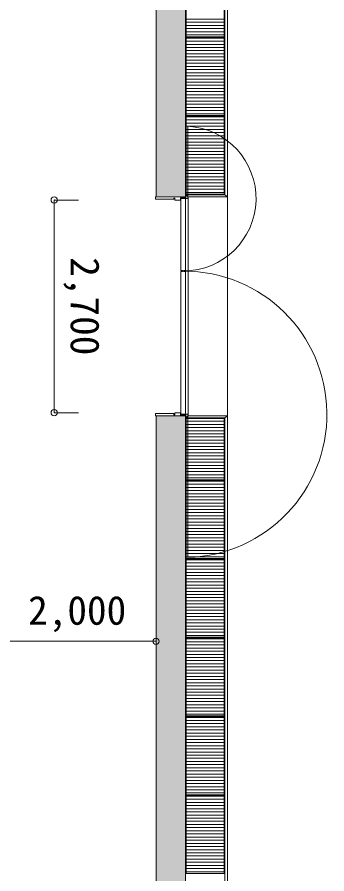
# Model space of a CAD drawing. Units: millimetres, scale not verified. Extents: x -61855 to 52913, y -114842 to -21833.
# Drawn here: x -47706 to -43771, y -83465 to -72588 of the extents above; entities that cross this region are included whole.
import ezdxf
from ezdxf.enums import TextEntityAlignment as Align

# ---------------------------------------------------------------- set-up
doc = ezdxf.new("R2010")
doc.units = ezdxf.units.MM
doc.header["$LTSCALE"] = 200
doc.header["$PDMODE"] = 32
doc.header["$PDSIZE"] = 80
for name, color, linetype, lineweight in [('0-1_躯体', 7, 'Continuous', 9), ('0-2_建具', 7, 'Continuous', 9), ('0-3_仕上', 4, 'Continuous', 5), ('0-6_寸法', 4, 'Continuous', 5)]:
    doc.layers.add(name, color=color, linetype=linetype, lineweight=lineweight)
doc.styles.add('ＭＳ ゴシック', font='')
doc.styles.get('ＭＳ ゴシック').set_extended_font_data('MS Gothic')

msp = doc.modelspace()

# ---------------------------------------------------------------- linework, layer by layer
at = {"layer": '0-1_躯体'}
for p, q in [((-45941.8, -64178.5), (-45941.8, -74870)), ((-45566.8, -64178.5), (-45566.8, -74855.2)), ((-45031.8, -77783.5), (-45031.8, -64178.5)), ((-45066.8, -64203.5), (-45066.8, -74845)), ((-45566.8, -74845), (-45566.8, -74860)), ((-45566.8, -74845), (-45066.8, -74845)), ((-45566.8, -74845), (-45531.8, -74870.5)), ((-45561.8, -74860), (-45566.8, -74860)), ((-45561.8, -74882.5), (-45566.8, -74880)), ((-45566.8, -74880), (-45566.8, -77640)), ((-45561.8, -74860), (-45561.8, -74882.5)), ((-45031.8, -74870), (-45531.8, -74870)), ((-45031.8, -74870), (-45066.8, -74845)), ((-45941.8, -77650), (-45941.8, -86495)), ((-45941.8, -77650), (-45566.8, -77650)), ((-45561.8, -77637.5), (-45566.8, -77640)), ((-45566.8, -77650), (-45566.8, -86495)), ((-45531.8, -77650), (-45566.8, -77675)), ((-45561.8, -77660), (-45566.8, -77660)), ((-45561.8, -77660), (-45561.8, -77637.5)), ((-45531.8, -77650), (-45031.8, -77650)), ((-45031.8, -77650), (-45066.8, -77675)), ((-45031.8, -88839.5), (-45031.8, -77650)), ((-45066.8, -77675), (-45566.8, -77675)), ((-45066.8, -77675), (-45066.8, -86470))]:
    msp.add_line(p, q, dxfattribs=at)
for points in [[(-45941.8, -74870), (-45566.8, -74870), (-45566.8, -74860)], [(-45531.8, -74870), (-45531.8, -74870.5), (-45531.8, -77650)]]:
    msp.add_lwpolyline(points, dxfattribs=at)
at = {"layer": '0-1_躯体', "color": 9}
for points in [[(-45566.8, -74860), (-45566.8, -51631), (-45941.8, -74860), (-45941.8, -51631)], [(-45566.8, -86495), (-45566.8, -77650), (-45941.8, -86495), (-45941.8, -77650)]]:
    msp.add_solid(points, dxfattribs=at)
at = {"layer": '0-2_建具', "color": 4, "lineweight": 5}
for p, q in [((-45536.8, -74890), (-45536.8, -73973)), ((-45536.8, -74890), (-45626.8, -74890)), ((-45536.8, -77630), (-45626.8, -77630)), ((-45536.8, -79447.7), (-45536.8, -77630))]:
    msp.add_line(p, q, dxfattribs=at)
at = {"layer": '0-2_建具'}
for p, q in [((-45946.8, -74870), (-45946.8, -74900)), ((-45566.8, -74870), (-45946.8, -74870)), ((-45716.8, -74900), (-45946.8, -74900)), ((-45716.8, -74885), (-45716.8, -74900)), ((-45701.8, -74885), (-45716.8, -74885)), ((-45631.8, -74910), (-45701.8, -74910)), ((-45631.8, -74880), (-45631.8, -74910)), ((-45566.9, -74880), (-45631.8, -74880)), ((-45626.8, -74890), (-45626.8, -75802.5)), ((-45561.8, -74882.5), (-45566.9, -74880)), ((-45566.8, -74860), (-45566.8, -74870)), ((-45561.8, -74860), (-45566.8, -74860)), ((-45566.8, -75802.5), (-45566.8, -74890)), ((-45561.8, -74860), (-45561.8, -74882.5)), ((-45604.3, -75802.5), (-45626.8, -75802.5)), ((-45604.3, -75817.5), (-45626.8, -75817.5)), ((-45626.8, -77630), (-45626.8, -75817.5)), ((-45604.3, -75802.5), (-45604.3, -75808.5)), ((-45589.3, -75808.5), (-45604.3, -75808.5)), ((-45589.3, -75811.5), (-45604.3, -75811.5)), ((-45604.3, -75817.5), (-45604.3, -75811.5)), ((-45589.3, -75802.5), (-45589.3, -75808.5)), ((-45566.8, -75802.5), (-45589.3, -75802.5)), ((-45589.3, -75817.5), (-45589.3, -75811.5)), ((-45566.8, -75817.5), (-45589.3, -75817.5)), ((-45566.8, -75817.5), (-45566.8, -77630)), ((-45946.8, -77620), (-45946.8, -77650)), ((-45566.8, -77650), (-45946.8, -77650)), ((-45701.8, -77635), (-45716.8, -77635)), ((-45701.8, -77635), (-45701.8, -77610)), ((-45631.8, -77640), (-45631.8, -77610)), ((-45566.9, -77640), (-45631.8, -77640)), ((-45561.8, -77637.5), (-45566.9, -77640)), ((-45566.8, -77660), (-45566.8, -77650)), ((-45561.8, -77660), (-45566.8, -77660)), ((-45561.8, -77660), (-45561.8, -77637.5))]:
    msp.add_line(p, q, dxfattribs=at)
for points in [[(-45701.8, -74885), (-45701.8, -74910), (-45701.8, -74885)], [(-45716.8, -77635), (-45716.8, -77620), (-45946.8, -77620)], [(-45631.8, -77640), (-45631.8, -77610), (-45701.8, -77610)]]:
    msp.add_lwpolyline(points, dxfattribs=at)
at = {"layer": '0-2_建具', "color": 4, "lineweight": 5}
for centre, radius, start, end in [((-45589.3, -74890), 918.5, 270, 86.72328), ((-45589.3, -77629.9), 1818.5, 271.65436, 90)]:
    msp.add_arc(centre, radius, start, end, dxfattribs=at)
at = {"layer": '0-3_仕上', "color": 7, "lineweight": 9}
for p, q in [((-45556.8, -72835.5), (-45556.8, -71855)), ((-45076.8, -72835.5), (-45076.8, -71855)), ((-45556.8, -72835.5), (-45076.8, -72835.5)), ((-45556.8, -72855), (-45076.8, -72855)), ((-45556.8, -73835.5), (-45556.8, -72855)), ((-45076.8, -73835.5), (-45076.8, -72855)), ((-45556.8, -73835.5), (-45076.8, -73835.5)), ((-45556.8, -73855), (-45076.8, -73855)), ((-45556.8, -74835.5), (-45556.8, -73855)), ((-45076.8, -74835.5), (-45076.8, -73855)), ((-45556.8, -74835.5), (-45076.8, -74835.5)), ((-45566.8, -78470), (-45566.8, -77675)), ((-45566.8, -77675), (-45066.8, -77675)), ((-45556.8, -78460.5), (-45556.8, -77685)), ((-45066.8, -78470), (-45066.8, -77675)), ((-45566.8, -78470), (-45066.8, -78470)), ((-45556.8, -78460.5), (-45076.8, -78460.5)), ((-45556.8, -78480), (-45076.8, -78480)), ((-45556.8, -79460.5), (-45556.8, -78480)), ((-45076.8, -79460.5), (-45076.8, -78480)), ((-45556.8, -79460.5), (-45076.8, -79460.5)), ((-45556.8, -79480), (-45076.8, -79480)), ((-45556.8, -80460.5), (-45556.8, -79480)), ((-45076.8, -80460.5), (-45076.8, -79480)), ((-45556.8, -80460.5), (-45076.8, -80460.5)), ((-45556.8, -80480), (-45076.8, -80480)), ((-45556.8, -81460.5), (-45556.8, -80480)), ((-45076.8, -81460.5), (-45076.8, -80480)), ((-45556.8, -81460.5), (-45076.8, -81460.5)), ((-45556.8, -81480), (-45076.8, -81480)), ((-45556.8, -82460.5), (-45556.8, -81480)), ((-45076.8, -82460.5), (-45076.8, -81480)), ((-45556.8, -82460.5), (-45076.8, -82460.5)), ((-45556.8, -82480), (-45076.8, -82480)), ((-45556.8, -83460.5), (-45556.8, -82480)), ((-45076.8, -83460.5), (-45076.8, -82480)), ((-45066.8, -83470), (-45066.8, -82470)), ((-45556.8, -83460.5), (-45076.8, -83460.5))]:
    msp.add_line(p, q, dxfattribs=at)
at = {"layer": '0-3_仕上'}
for p, q in [((-45556.8, -72613.2), (-45076.8, -72613.2)), ((-45556.8, -72653.2), (-45076.8, -72653.2)), ((-45556.8, -72693.2), (-45076.8, -72693.2)), ((-45556.8, -72733.2), (-45076.8, -72733.2)), ((-45556.8, -72773.2), (-45076.8, -72773.2)), ((-45556.8, -72813.2), (-45076.8, -72813.2)), ((-45556.8, -72893.2), (-45076.8, -72893.2)), ((-45556.8, -72933.2), (-45076.8, -72933.2)), ((-45556.8, -72973.2), (-45076.8, -72973.2)), ((-45556.8, -73013.2), (-45076.8, -73013.2)), ((-45556.8, -73053.2), (-45076.8, -73053.2)), ((-45556.8, -73093.2), (-45076.8, -73093.2)), ((-45556.8, -73133.2), (-45076.8, -73133.2)), ((-45556.8, -73173.2), (-45076.8, -73173.2)), ((-45556.8, -73213.2), (-45076.8, -73213.2)), ((-45556.8, -73253.2), (-45076.8, -73253.2)), ((-45556.8, -73293.2), (-45076.8, -73293.2)), ((-45556.8, -73333.2), (-45076.8, -73333.2)), ((-45556.8, -73373.2), (-45076.8, -73373.2)), ((-45556.8, -73413.2), (-45076.8, -73413.2)), ((-45556.8, -73453.2), (-45076.8, -73453.2)), ((-45556.8, -73493.2), (-45076.8, -73493.2)), ((-45556.8, -73533.2), (-45076.8, -73533.2)), ((-45556.8, -73573.2), (-45076.8, -73573.2)), ((-45556.8, -73613.2), (-45076.8, -73613.2)), ((-45556.8, -73653.2), (-45076.8, -73653.2)), ((-45556.8, -73693.2), (-45076.8, -73693.2)), ((-45556.8, -73733.2), (-45076.8, -73733.2)), ((-45556.8, -73773.2), (-45076.8, -73773.2)), ((-45556.8, -73813.2), (-45076.8, -73813.2)), ((-45556.8, -73893.2), (-45076.8, -73893.2)), ((-45556.8, -73933.2), (-45076.8, -73933.2)), ((-45556.8, -73973.2), (-45076.8, -73973.2)), ((-45556.8, -74013.2), (-45076.8, -74013.2)), ((-45556.8, -74053.2), (-45076.8, -74053.2)), ((-45556.8, -74093.2), (-45076.8, -74093.2)), ((-45556.8, -74133.2), (-45076.8, -74133.2)), ((-45556.8, -74173.2), (-45076.8, -74173.2)), ((-45556.8, -74213.2), (-45076.8, -74213.2)), ((-45556.8, -74253.2), (-45076.8, -74253.2)), ((-45556.8, -74293.2), (-45076.8, -74293.2)), ((-45556.8, -74333.2), (-45076.8, -74333.2)), ((-45556.8, -74373.2), (-45076.8, -74373.2)), ((-45556.8, -74413.2), (-45076.8, -74413.2)), ((-45556.8, -74453.2), (-45076.8, -74453.2)), ((-45556.8, -74493.2), (-45076.8, -74493.2)), ((-45556.8, -74533.2), (-45076.8, -74533.2)), ((-45556.8, -74573.2), (-45076.8, -74573.2)), ((-45556.8, -74613.2), (-45076.8, -74613.2)), ((-45556.8, -74653.2), (-45076.8, -74653.2)), ((-45556.8, -74693.2), (-45076.8, -74693.2)), ((-45556.8, -74733.2), (-45076.8, -74733.2)), ((-45556.8, -74773.2), (-45076.8, -74773.2)), ((-45556.8, -74813.2), (-45076.8, -74813.2)), ((-45556.8, -77718.2), (-45076.8, -77718.2)), ((-45556.8, -77758.2), (-45076.8, -77758.2)), ((-45556.8, -77798.2), (-45076.8, -77798.2)), ((-45556.8, -77838.2), (-45076.8, -77838.2)), ((-45556.8, -77878.2), (-45076.8, -77878.2)), ((-45556.8, -77918.2), (-45076.8, -77918.2)), ((-45556.8, -77958.2), (-45076.8, -77958.2)), ((-45556.8, -77998.2), (-45076.8, -77998.2)), ((-45556.8, -78038.2), (-45076.8, -78038.2)), ((-45556.8, -78078.2), (-45076.8, -78078.2)), ((-45556.8, -78118.2), (-45076.8, -78118.2)), ((-45556.8, -78158.2), (-45076.8, -78158.2)), ((-45556.8, -78198.2), (-45076.8, -78198.2)), ((-45556.8, -78238.2), (-45076.8, -78238.2)), ((-45556.8, -78278.2), (-45076.8, -78278.2)), ((-45556.8, -78318.2), (-45076.8, -78318.2)), ((-45556.8, -78358.2), (-45076.8, -78358.2)), ((-45556.8, -78398.2), (-45076.8, -78398.2)), ((-45556.8, -78438.2), (-45076.8, -78438.2)), ((-45556.8, -78518.2), (-45076.8, -78518.2)), ((-45556.8, -78558.2), (-45076.8, -78558.2)), ((-45556.8, -78598.2), (-45076.8, -78598.2)), ((-45556.8, -78638.2), (-45076.8, -78638.2)), ((-45556.8, -78678.2), (-45076.8, -78678.2)), ((-45556.8, -78718.2), (-45076.8, -78718.2)), ((-45556.8, -78758.2), (-45076.8, -78758.2)), ((-45556.8, -78798.2), (-45076.8, -78798.2)), ((-45556.8, -78838.2), (-45076.8, -78838.2)), ((-45556.8, -78878.2), (-45076.8, -78878.2)), ((-45556.8, -78918.2), (-45076.8, -78918.2)), ((-45556.8, -78958.2), (-45076.8, -78958.2)), ((-45556.8, -78998.2), (-45076.8, -78998.2)), ((-45556.8, -79038.2), (-45076.8, -79038.2)), ((-45556.8, -79078.2), (-45076.8, -79078.2)), ((-45556.8, -79118.2), (-45076.8, -79118.2)), ((-45556.8, -79158.2), (-45076.8, -79158.2)), ((-45556.8, -79198.2), (-45076.8, -79198.2)), ((-45556.8, -79238.2), (-45076.8, -79238.2)), ((-45556.8, -79278.2), (-45076.8, -79278.2)), ((-45556.8, -79318.2), (-45076.8, -79318.2)), ((-45556.8, -79358.2), (-45076.8, -79358.2)), ((-45556.8, -79398.2), (-45076.8, -79398.2)), ((-45556.8, -79438.2), (-45076.8, -79438.2)), ((-45556.8, -79518.2), (-45076.8, -79518.2)), ((-45556.8, -79558.2), (-45076.8, -79558.2)), ((-45556.8, -79598.2), (-45076.8, -79598.2)), ((-45556.8, -79638.2), (-45076.8, -79638.2)), ((-45556.8, -79678.2), (-45076.8, -79678.2)), ((-45556.8, -79718.2), (-45076.8, -79718.2)), ((-45556.8, -79758.2), (-45076.8, -79758.2)), ((-45556.8, -79798.2), (-45076.8, -79798.2)), ((-45556.8, -79838.2), (-45076.8, -79838.2)), ((-45556.8, -79878.2), (-45076.8, -79878.2)), ((-45556.8, -79918.2), (-45076.8, -79918.2)), ((-45556.8, -79958.2), (-45076.8, -79958.2)), ((-45556.8, -79998.2), (-45076.8, -79998.2)), ((-45556.8, -80038.2), (-45076.8, -80038.2)), ((-45556.8, -80078.2), (-45076.8, -80078.2)), ((-45556.8, -80118.2), (-45076.8, -80118.2)), ((-45556.8, -80158.2), (-45076.8, -80158.2)), ((-45556.8, -80198.2), (-45076.8, -80198.2)), ((-45556.8, -80238.2), (-45076.8, -80238.2)), ((-45556.8, -80278.2), (-45076.8, -80278.2)), ((-45556.8, -80318.2), (-45076.8, -80318.2)), ((-45556.8, -80358.2), (-45076.8, -80358.2)), ((-45556.8, -80398.2), (-45076.8, -80398.2)), ((-45556.8, -80438.2), (-45076.8, -80438.2)), ((-45556.8, -80518.2), (-45076.8, -80518.2)), ((-45556.8, -80558.2), (-45076.8, -80558.2)), ((-45556.8, -80598.2), (-45076.8, -80598.2)), ((-45556.8, -80638.2), (-45076.8, -80638.2)), ((-45556.8, -80678.2), (-45076.8, -80678.2)), ((-45556.8, -80718.2), (-45076.8, -80718.2)), ((-45556.8, -80758.2), (-45076.8, -80758.2)), ((-45556.8, -80798.2), (-45076.8, -80798.2)), ((-45556.8, -80838.2), (-45076.8, -80838.2)), ((-45556.8, -80878.2), (-45076.8, -80878.2)), ((-45556.8, -80918.2), (-45076.8, -80918.2)), ((-45556.8, -80958.2), (-45076.8, -80958.2)), ((-45556.8, -80998.2), (-45076.8, -80998.2)), ((-45556.8, -81038.2), (-45076.8, -81038.2)), ((-45556.8, -81078.2), (-45076.8, -81078.2)), ((-45556.8, -81118.2), (-45076.8, -81118.2)), ((-45556.8, -81158.2), (-45076.8, -81158.2)), ((-45556.8, -81198.2), (-45076.8, -81198.2)), ((-45556.8, -81238.2), (-45076.8, -81238.2)), ((-45556.8, -81278.2), (-45076.8, -81278.2)), ((-45556.8, -81318.2), (-45076.8, -81318.2)), ((-45556.8, -81358.2), (-45076.8, -81358.2)), ((-45556.8, -81398.2), (-45076.8, -81398.2)), ((-45556.8, -81438.2), (-45076.8, -81438.2)), ((-45556.8, -81518.2), (-45076.8, -81518.2)), ((-45556.8, -81558.2), (-45076.8, -81558.2)), ((-45556.8, -81598.2), (-45076.8, -81598.2)), ((-45556.8, -81638.2), (-45076.8, -81638.2)), ((-45556.8, -81678.2), (-45076.8, -81678.2)), ((-45556.8, -81718.2), (-45076.8, -81718.2)), ((-45556.8, -81758.2), (-45076.8, -81758.2)), ((-45556.8, -81798.2), (-45076.8, -81798.2)), ((-45556.8, -81838.2), (-45076.8, -81838.2)), ((-45556.8, -81878.2), (-45076.8, -81878.2)), ((-45556.8, -81918.2), (-45076.8, -81918.2)), ((-45556.8, -81958.2), (-45076.8, -81958.2)), ((-45556.8, -81998.2), (-45076.8, -81998.2)), ((-45556.8, -82038.2), (-45076.8, -82038.2)), ((-45556.8, -82078.2), (-45076.8, -82078.2)), ((-45556.8, -82118.2), (-45076.8, -82118.2)), ((-45556.8, -82158.2), (-45076.8, -82158.2)), ((-45556.8, -82198.2), (-45076.8, -82198.2)), ((-45556.8, -82238.2), (-45076.8, -82238.2)), ((-45556.8, -82278.2), (-45076.8, -82278.2)), ((-45556.8, -82318.2), (-45076.8, -82318.2)), ((-45556.8, -82358.2), (-45076.8, -82358.2)), ((-45556.8, -82398.2), (-45076.8, -82398.2)), ((-45556.8, -82438.2), (-45076.8, -82438.2)), ((-45556.8, -82518.2), (-45076.8, -82518.2)), ((-45556.8, -82558.2), (-45076.8, -82558.2)), ((-45556.8, -82598.2), (-45076.8, -82598.2)), ((-45556.8, -82638.2), (-45076.8, -82638.2)), ((-45556.8, -82678.2), (-45076.8, -82678.2)), ((-45556.8, -82718.2), (-45076.8, -82718.2)), ((-45556.8, -82758.2), (-45076.8, -82758.2)), ((-45556.8, -82798.2), (-45076.8, -82798.2)), ((-45556.8, -82838.2), (-45076.8, -82838.2)), ((-45556.8, -82878.2), (-45076.8, -82878.2)), ((-45556.8, -82918.2), (-45076.8, -82918.2)), ((-45556.8, -82958.2), (-45076.8, -82958.2)), ((-45556.8, -82998.2), (-45076.8, -82998.2)), ((-45556.8, -83038.2), (-45076.8, -83038.2)), ((-45556.8, -83078.2), (-45076.8, -83078.2)), ((-45556.8, -83118.2), (-45076.8, -83118.2)), ((-45556.8, -83158.2), (-45076.8, -83158.2)), ((-45556.8, -83198.2), (-45076.8, -83198.2)), ((-45556.8, -83238.2), (-45076.8, -83238.2)), ((-45556.8, -83278.2), (-45076.8, -83278.2)), ((-45556.8, -83318.2), (-45076.8, -83318.2)), ((-45556.8, -83358.2), (-45076.8, -83358.2)), ((-45556.8, -83398.2), (-45076.8, -83398.2)), ((-45556.8, -83438.2), (-45076.8, -83438.2))]:
    msp.add_line(p, q, dxfattribs=at)
at = {"layer": '0-3_仕上', "color": 7, "lineweight": 9}
for points in [[(-45566.8, -72845), (-45066.8, -72845), (-45066.8, -71845)], [(-45566.8, -72845), (-45566.8, -71845), (-45066.8, -71845)], [(-45566.8, -73845), (-45066.8, -73845), (-45066.8, -72845)], [(-45566.8, -73845), (-45566.8, -72845), (-45066.8, -72845)], [(-45566.8, -74845), (-45066.8, -74845), (-45066.8, -73845)], [(-45566.8, -74845), (-45566.8, -73845), (-45066.8, -73845)], [(-45076.8, -78460.5), (-45076.8, -77685), (-45556.8, -77685)], [(-45566.8, -79470), (-45066.8, -79470), (-45066.8, -78470)], [(-45566.8, -79470), (-45566.8, -78470), (-45066.8, -78470)], [(-45566.8, -80470), (-45066.8, -80470), (-45066.8, -79470)], [(-45566.8, -80470), (-45566.8, -79470), (-45066.8, -79470)], [(-45566.8, -81470), (-45066.8, -81470), (-45066.8, -80470)], [(-45566.8, -81470), (-45566.8, -80470), (-45066.8, -80470)], [(-45566.8, -82470), (-45066.8, -82470), (-45066.8, -81470)], [(-45566.8, -82470), (-45566.8, -81470), (-45066.8, -81470)], [(-45566.8, -83470), (-45566.8, -82470), (-45066.8, -82470)]]:
    msp.add_lwpolyline(points, dxfattribs=at)
at = {"layer": '0-6_寸法'}
for p, q in [((-47235.3, -77610), (-47235.3, -74910)), ((-47235.3, -74910), (-46924.5, -74910)), ((-47235.3, -77610), (-46924.5, -77610)), ((-45941.8, -80512.2), (-47941.8, -80512.2))]:
    msp.add_line(p, q, dxfattribs=at)
for p in [(-47235.3, -74910), (-47235.3, -77610), (-45941.8, -80512.2)]:
    msp.add_point(p, dxfattribs=at)

# ---------------------------------------------------------------- texts
at = {"layer": '0-6_寸法', "style": 'ＭＳ ゴシック'}
msp.add_text('2,700', height=366.6, rotation=270, dxfattribs=at).set_placement((-47135.3, -75635), align=Align.BOTTOM_LEFT)
msp.add_text('2,000', height=366.6, dxfattribs=at).set_placement((-47566.8, -80412.2), align=Align.BOTTOM_LEFT)

doc.saveas('drawing.dxf')
